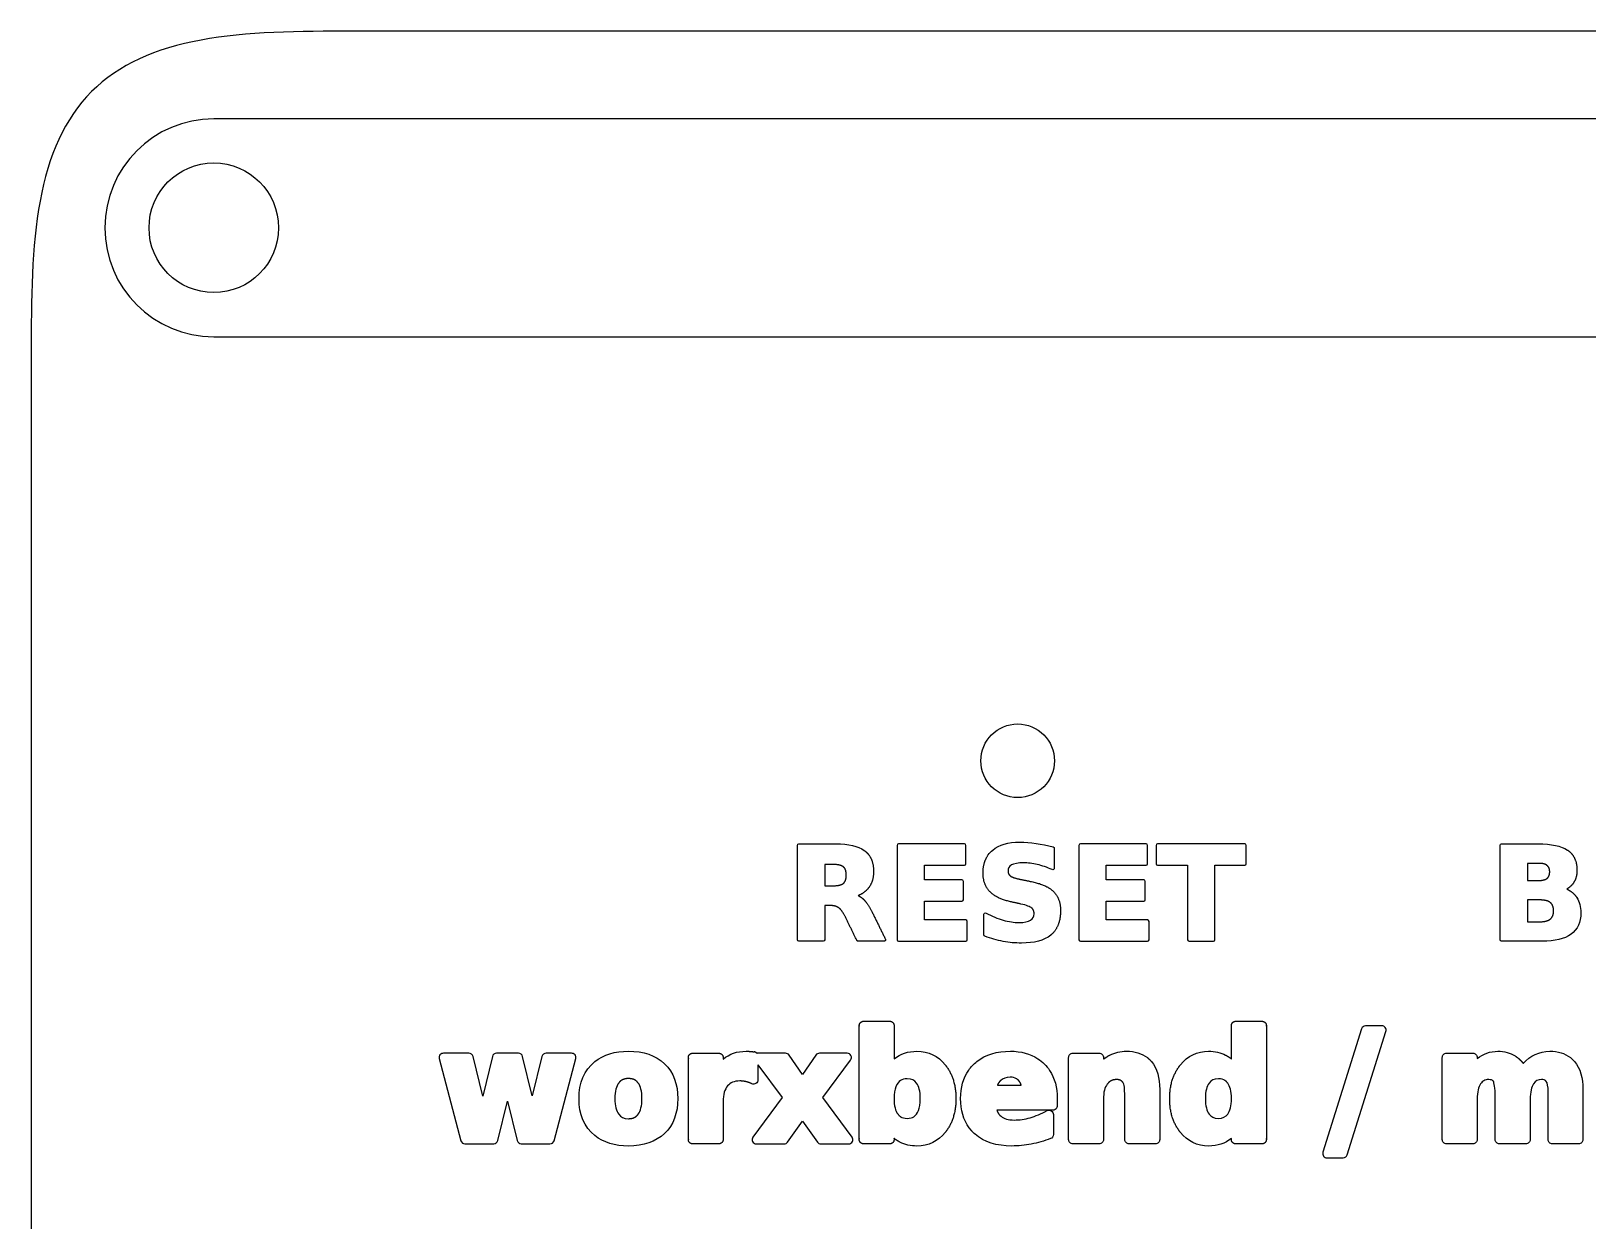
# Model space of a CAD drawing. Header units: millimetres. Extents: x -90 to 0, y -90 to 0.
# Drawn here: x -90 to -37.1, y -40.4 to 0 of the extents above; entities that cross this region are included whole.
import ezdxf

# ---------------------------------------------------------------- set-up
doc = ezdxf.new("R2010")
doc.units = ezdxf.units.MM
doc.layers.add('MARK', color=7, linetype='Continuous')
doc.layers.add('REF', color=7, linetype='Continuous')

msp = doc.modelspace()

# ---------------------------------------------------------------- linework, layer by layer
at = {"layer": 'MARK'}
for p, q in [((-60.593, -27.647), (-60.593, -30.855)), ((-58.311, -27.597), (-60.543, -27.597)), ((-58.261, -28.272), (-58.261, -27.647)), ((-54.419, -27.647), (-54.419, -30.855)), ((-52.137, -27.597), (-54.369, -27.597)), ((-52.087, -28.272), (-52.087, -27.647)), ((-51.796, -27.647), (-51.796, -28.272)), ((-48.789, -27.597), (-51.746, -27.597)), ((-48.739, -28.272), (-48.739, -27.647)), ((-59.666, -28.322), (-58.311, -28.322)), ((-59.666, -28.82), (-59.666, -28.322)), ((-53.492, -28.322), (-52.137, -28.322)), ((-53.492, -28.82), (-53.492, -28.322)), ((-51.746, -28.322), (-50.73, -28.322)), ((-50.73, -28.322), (-50.73, -30.855)), ((-49.803, -28.322), (-48.789, -28.322)), ((-49.803, -30.855), (-49.803, -28.322)), ((-58.395, -28.82), (-59.666, -28.82)), ((-58.345, -29.495), (-58.345, -28.87)), ((-52.22, -28.82), (-53.492, -28.82)), ((-52.17, -29.495), (-52.17, -28.87)), ((-59.666, -29.545), (-58.395, -29.545)), ((-59.666, -30.18), (-59.666, -29.545)), ((-53.492, -29.545), (-52.22, -29.545)), ((-53.492, -30.18), (-53.492, -29.545)), ((-58.264, -30.18), (-59.666, -30.18)), ((-58.214, -30.855), (-58.214, -30.23)), ((-52.089, -30.18), (-53.492, -30.18)), ((-52.039, -30.855), (-52.039, -30.23)), ((-60.543, -30.905), (-58.264, -30.905)), ((-54.369, -30.905), (-52.089, -30.905)), ((-50.68, -30.905), (-49.853, -30.905)), ((-44.133, -33.778), (-44.686, -33.778)), ((-44.825, -33.879), (-46.134, -38.07)), ((-45.307, -38.157), (-43.995, -33.966)), ((-76.144, -34.888), (-75.409, -37.678)), ((-75.137, -34.707), (-76.003, -34.707)), ((-74.668, -36.163), (-74.996, -34.817)), ((-74.339, -34.817), (-74.668, -36.163)), ((-73.453, -34.707), (-74.198, -34.707)), ((-72.985, -36.149), (-73.313, -34.817)), ((-72.655, -34.817), (-72.985, -36.149)), ((-71.648, -34.707), (-72.515, -34.707)), ((-72.242, -37.678), (-71.508, -34.888)), ((-64.381, -34.707), (-65.325, -34.707)), ((-63.81, -35.424), (-64.262, -34.769)), ((-63.352, -34.768), (-63.81, -35.424)), ((-62.29, -34.707), (-63.233, -34.707)), ((-65.324, -35.098), (-64.5, -36.214)), ((-63.115, -36.209), (-62.173, -34.938)), ((-74.154, -37.675), (-73.827, -36.333)), ((-73.827, -36.333), (-73.497, -37.675)), ((-64.5, -36.214), (-65.492, -37.554)), ((-62.123, -37.555), (-63.115, -36.209)), ((-64.313, -37.724), (-63.811, -37.01)), ((-63.811, -37.01), (-63.302, -37.725)), ((-75.269, -37.786), (-74.295, -37.786)), ((-73.356, -37.786), (-72.383, -37.786)), ((-65.375, -37.786), (-64.431, -37.786)), ((-63.184, -37.786), (-62.24, -37.786)), ((-45.996, -38.259), (-45.446, -38.259))]:
    msp.add_line(p, q, dxfattribs=at)
for centre, radius, start, end in [((-60.543, -27.647), 0.05, 90, 180), ((-58.311, -27.647), 0.05, 0, 90), ((-54.369, -27.647), 0.05, 90, 180), ((-52.137, -27.647), 0.05, 0, 90), ((-51.746, -27.647), 0.05, 90, 180), ((-48.789, -27.647), 0.05, 0, 90), ((-58.311, -28.272), 0.05, 270, 360), ((-52.137, -28.272), 0.05, 270, 360), ((-51.746, -28.272), 0.05, 180, 270), ((-48.789, -28.272), 0.05, 270, 360), ((-58.395, -28.87), 0.05, 0, 90), ((-52.22, -28.87), 0.05, 0, 90), ((-58.395, -29.495), 0.05, 270, 360), ((-52.22, -29.495), 0.05, 270, 360), ((-58.264, -30.23), 0.05, 0, 90), ((-52.089, -30.23), 0.05, 0, 90), ((-60.543, -30.855), 0.05, 180, 270), ((-58.264, -30.855), 0.05, 270, 360), ((-54.369, -30.855), 0.05, 180, 270), ((-52.089, -30.855), 0.05, 270, 360), ((-50.68, -30.855), 0.05, 180, 270), ((-49.853, -30.855), 0.05, 270, 360), ((-44.686, -33.923), 0.145, 90, 162.644), ((-44.133, -33.923), 0.145, -17.387, 90), ((-76.003, -34.852), 0.145, 90, 194.7562), ((-75.137, -34.852), 0.145, 13.6865, 90), ((-74.198, -34.852), 0.145, 90, 166.2435), ((-73.453, -34.852), 0.145, 13.8243, 90), ((-72.515, -34.852), 0.145, 90, 166.105), ((-71.648, -34.852), 0.145, -14.7562, 90), ((-65.325, -34.852), 0.145, 90, 103.4689), ((-64.381, -34.852), 0.145, 34.5963, 90), ((-63.233, -34.852), 0.145, 90, 145.0543), ((-62.29, -34.852), 0.145, -36.549, 90), ((-75.269, -37.641), 0.145, 194.7562, 270), ((-74.295, -37.641), 0.145, 270, 346.2793), ((-73.356, -37.641), 0.145, 193.7909, 270), ((-72.383, -37.641), 0.145, 270, 345.2438), ((-65.375, -37.641), 0.145, 143.4999, 270), ((-64.431, -37.641), 0.145, 270, 324.8778), ((-63.184, -37.641), 0.145, 215.4457, 270), ((-62.24, -37.641), 0.145, 270, 396.4047), ((-45.996, -38.114), 0.145, 162.644, 270), ((-45.446, -38.114), 0.145, 270, 342.613)]:
    msp.add_arc(centre, radius, start, end, dxfattribs=at)
for points, degree, knots in [([(-63.054, -29.691), (-63.054, -30.079), (-63.054, -30.467), (-63.054, -30.855), (-63.052, -30.88), (-63.08, -30.907), (-63.104, -30.905), (-63.38, -30.905), (-63.656, -30.905), (-63.931, -30.905), (-63.956, -30.907), (-63.984, -30.88), (-63.981, -30.855), (-63.981, -29.786), (-63.981, -28.716), (-63.981, -27.647), (-63.984, -27.623), (-63.956, -27.595), (-63.931, -27.597), (-63.51, -27.597), (-63.089, -27.597), (-62.668, -27.597), (-62.24, -27.596), (-61.921, -27.67), (-61.71, -27.819)], 3, [0, 0, 0, 0, 0.146244, 0.146244, 0.146244, 0.155129, 0.155129, 0.155129, 0.259063, 0.259063, 0.259063, 0.267948, 0.267948, 0.267948, 0.670996, 0.670996, 0.670996, 0.679881, 0.679881, 0.679881, 0.838616, 0.838616, 0.838616, 1, 1, 1, 1]), ([(-61.578, -27.941), (-61.392, -28.167), (-61.394, -28.532), (-61.393, -28.86), (-61.554, -29.08)], 2, [0, 0, 0, 0.52721, 0.52721, 1, 1, 1]), ([(-57.5, -27.972), (-57.457, -27.912), (-57.407, -27.857), (-57.348, -27.809), (-57.129, -27.628), (-56.822, -27.538), (-56.427, -27.539), (-56.071, -27.539), (-55.693, -27.593), (-55.293, -27.7), (-55.272, -27.704), (-55.254, -27.727), (-55.255, -27.748), (-55.255, -27.975), (-55.255, -28.201), (-55.255, -28.427), (-55.255, -28.443), (-55.263, -28.457), (-55.278, -28.469), (-55.296, -28.478), (-55.312, -28.48), (-55.326, -28.473), (-55.5, -28.395), (-55.669, -28.337), (-55.833, -28.297), (-55.997, -28.258), (-56.151, -28.239), (-56.296, -28.239), (-56.49, -28.24), (-56.627, -28.265), (-56.709, -28.314)], 3, [0, 0, 0, 0, 0.064245, 0.064245, 0.064245, 0.304779, 0.304779, 0.304779, 0.522854, 0.522854, 0.522854, 0.53351, 0.53351, 0.53351, 0.652231, 0.652231, 0.652231, 0.659568, 0.659568, 0.659568, 0.666904, 0.666904, 0.666904, 0.766705, 0.766705, 0.766705, 0.866558, 0.866558, 0.866558, 1, 1, 1, 1]), ([(-37.513, -29.42), (-37.42, -29.564), (-37.374, -29.736), (-37.374, -29.935), (-37.373, -30.255), (-37.485, -30.506), (-37.708, -30.668), (-37.931, -30.827), (-38.259, -30.906), (-38.692, -30.905), (-39.149, -30.905), (-39.607, -30.905), (-40.065, -30.905), (-40.089, -30.907), (-40.117, -30.88), (-40.115, -30.855), (-40.115, -29.786), (-40.115, -28.716), (-40.115, -27.647), (-40.117, -27.623), (-40.089, -27.595), (-40.065, -27.597), (-39.651, -27.597), (-39.237, -27.597), (-38.823, -27.597), (-38.373, -27.596), (-38.041, -27.666), (-37.827, -27.808)], 3, [0, 0, 0, 0, 0.075033, 0.075033, 0.075033, 0.196178, 0.196178, 0.196178, 0.317334, 0.317334, 0.317334, 0.445452, 0.445452, 0.445452, 0.452051, 0.452051, 0.452051, 0.751394, 0.751394, 0.751394, 0.757993, 0.757993, 0.757993, 0.87388, 0.87388, 0.87388, 1, 1, 1, 1]), ([(-62.416, -28.38), (-62.505, -28.3), (-62.756, -28.297), (-62.905, -28.297), (-63.054, -28.297)], 2, [0, 0, 0, 1, 1, 1.594026, 1.594026, 1.594026]), ([(-38.516, -28.335), (-38.596, -28.262), (-38.78, -28.26), (-38.984, -28.26), (-39.187, -28.26)], 2, [0, 0, 0, 1, 1, 2.105364, 2.105364, 2.105364]), ([(-63.054, -29.02), (-62.905, -29.02), (-62.756, -29.02), (-62.505, -29.017), (-62.416, -28.935)], 2, [0, 0, 0, 0.37285, 0.37285, 1, 1, 1]), ([(-39.187, -28.839), (-38.984, -28.839), (-38.78, -28.839), (-38.596, -28.837), (-38.516, -28.765)], 2, [0, 0, 0, 0.524837, 0.524837, 1, 1, 1]), ([(-61.914, -29.354), (-61.809, -29.405), (-61.721, -29.495), (-61.578, -29.641), (-61.44, -29.922)], 2, [0, 0, 0, 0.381321, 0.381321, 1, 1, 1]), ([(-55.286, -29.21), (-55.043, -29.449), (-55.045, -29.869), (-55.044, -30.325), (-55.276, -30.598)], 2, [0, 0, 0, 1, 1, 2.088719, 2.088719, 2.088719]), ([(-38.408, -29.595), (-38.511, -29.504), (-38.752, -29.502), (-38.97, -29.502), (-39.187, -29.502)], 2, [0, 0, 0, 1, 1, 1.903609, 1.903609, 1.903609]), ([(-62.576, -29.77), (-62.68, -29.692), (-62.87, -29.691), (-62.962, -29.691), (-63.054, -29.691)], 2, [0, 0, 0, 1, 1, 1.482022, 1.482022, 1.482022]), ([(-61.44, -29.922), (-61.215, -30.377), (-60.991, -30.833), (-60.979, -30.854), (-60.993, -30.881), (-61.011, -30.906), (-61.035, -30.905), (-61.476, -30.905), (-61.916, -30.905), (-61.947, -30.904), (-61.961, -30.877), (-62.157, -30.478), (-62.352, -30.08)], 2, [0, 0, 0, 0.347561, 0.347561, 0.362091, 0.362091, 0.376621, 0.376621, 0.678073, 0.678073, 0.696175, 0.696175, 1, 1, 1]), ([(-55.378, -30.697), (-55.602, -30.879), (-55.933, -30.969), (-56.371, -30.967), (-56.578, -30.967), (-56.785, -30.948), (-56.993, -30.908), (-57.2, -30.869), (-57.408, -30.811), (-57.615, -30.734), (-57.634, -30.728), (-57.649, -30.707), (-57.648, -30.687), (-57.648, -30.455), (-57.648, -30.222), (-57.648, -29.989), (-57.648, -29.973), (-57.64, -29.958), (-57.624, -29.946), (-57.605, -29.937), (-57.589, -29.937), (-57.574, -29.945), (-57.372, -30.052), (-57.177, -30.133), (-56.99, -30.187), (-56.803, -30.241), (-56.623, -30.268), (-56.451, -30.268), (-56.275, -30.267), (-56.146, -30.239), (-56.062, -30.185)], 3, [0, 0, 0, 0, 1, 1, 1, 1.47181, 1.47181, 1.47181, 1.943415, 1.943415, 1.943415, 1.984026, 1.984026, 1.984026, 2.480482, 2.480482, 2.480482, 2.510953, 2.510953, 2.510953, 2.541424, 2.541424, 2.541424, 3.029883, 3.029883, 3.029883, 3.518054, 3.518054, 3.518054, 4.013256, 4.013256, 4.013256, 4.013256]), ([(-39.187, -30.242), (-38.97, -30.242), (-38.752, -30.242), (-38.514, -30.24), (-38.409, -30.148)], 2, [0, 0, 0, 0.477121, 0.477121, 1, 1, 1]), ([(-60.698, -37.597), (-60.698, -37.619), (-60.698, -37.641), (-60.697, -37.696), (-60.74, -37.743), (-60.787, -37.786), (-60.843, -37.786), (-61.289, -37.786), (-61.734, -37.786), (-61.79, -37.786), (-61.837, -37.743), (-61.88, -37.696), (-61.879, -37.641), (-61.879, -35.703), (-61.879, -33.766), (-61.88, -33.71), (-61.837, -33.663), (-61.79, -33.62), (-61.734, -33.621), (-61.289, -33.621), (-60.843, -33.621), (-60.787, -33.62), (-60.74, -33.663), (-60.697, -33.71), (-60.698, -33.766), (-60.698, -34.333), (-60.698, -34.9)], 2, [0, 0, 0, 0.005672, 0.005672, 0.019065, 0.019065, 0.032458, 0.032458, 0.148909, 0.148909, 0.162302, 0.162302, 0.175694, 0.175694, 0.681832, 0.681832, 0.695225, 0.695225, 0.708618, 0.708618, 0.825069, 0.825069, 0.838462, 0.838462, 0.851854, 0.851854, 1, 1, 1]), ([(-49.241, -34.9), (-49.241, -34.333), (-49.241, -33.766), (-49.242, -33.71), (-49.199, -33.663), (-49.152, -33.62), (-49.096, -33.621), (-48.648, -33.621), (-48.2, -33.621), (-48.144, -33.62), (-48.097, -33.663), (-48.054, -33.71), (-48.055, -33.766), (-48.055, -35.703), (-48.055, -37.641), (-48.054, -37.696), (-48.097, -37.743), (-48.144, -37.786), (-48.2, -37.786), (-48.648, -37.786), (-49.096, -37.786), (-49.152, -37.786), (-49.199, -37.743), (-49.242, -37.696), (-49.241, -37.641), (-49.241, -37.62), (-49.241, -37.6)], 2, [0, 0, 0, 0.147959, 0.147959, 0.161339, 0.161339, 0.174719, 0.174719, 0.29171, 0.29171, 0.30509, 0.30509, 0.31847, 0.31847, 0.824131, 0.824131, 0.837511, 0.837511, 0.850891, 0.850891, 0.967882, 0.967882, 0.981262, 0.981262, 0.994642, 0.994642, 1, 1, 1]), ([(-66.503, -36.356), (-66.503, -36.998), (-66.503, -37.641), (-66.502, -37.696), (-66.545, -37.743), (-66.592, -37.786), (-66.648, -37.786), (-67.093, -37.786), (-67.539, -37.786), (-67.595, -37.786), (-67.642, -37.743), (-67.685, -37.696), (-67.684, -37.641), (-67.684, -36.246), (-67.684, -34.852), (-67.685, -34.796), (-67.642, -34.749), (-67.595, -34.706), (-67.539, -34.707), (-67.093, -34.707), (-66.648, -34.707), (-66.592, -34.706), (-66.545, -34.749), (-66.502, -34.796), (-66.503, -34.852), (-66.503, -34.881), (-66.503, -34.911)], 2, [0, 0, 0, 1.284961, 1.284961, 1.387491, 1.387491, 1.490022, 1.490022, 2.381526, 2.381526, 2.484056, 2.484056, 2.586587, 2.586587, 5.375649, 5.375649, 5.47818, 5.47818, 5.58071, 5.58071, 6.472214, 6.472214, 6.574745, 6.574745, 6.677275, 6.677275, 6.736739, 6.736739, 6.736739]), ([(-60.698, -34.9), (-60.479, -34.725), (-60.219, -34.638), (-59.919, -34.639), (-59.536, -34.637), (-59.202, -34.8), (-58.96, -35.103)], 3, [0, 0, 0, 0, 0.438665, 0.438665, 0.438665, 1, 1, 1, 1]), ([(-57.885, -34.987), (-57.588, -34.751), (-57.202, -34.639), (-56.746, -34.639), (-56.387, -34.638), (-56.076, -34.723), (-55.814, -34.895)], 3, [0, 0, 0, 0, 0.560786, 0.560786, 0.560786, 1, 1, 1, 1]), ([(-53.457, -35.758), (-53.539, -35.868), (-53.588, -36.034), (-53.588, -36.268), (-53.588, -36.726), (-53.588, -37.183), (-53.588, -37.641), (-53.588, -37.678), (-53.602, -37.712), (-53.631, -37.743), (-53.662, -37.772), (-53.696, -37.786), (-53.733, -37.786), (-54.03, -37.786), (-54.328, -37.786), (-54.625, -37.786), (-54.662, -37.786), (-54.696, -37.772), (-54.727, -37.743), (-54.756, -37.712), (-54.77, -37.678), (-54.77, -37.641), (-54.77, -36.711), (-54.77, -35.781), (-54.77, -34.852), (-54.77, -34.815), (-54.756, -34.78), (-54.727, -34.749), (-54.696, -34.72), (-54.662, -34.706), (-54.625, -34.707), (-54.328, -34.707), (-54.03, -34.707), (-53.733, -34.707), (-53.696, -34.706), (-53.662, -34.72), (-53.631, -34.749), (-53.602, -34.78), (-53.588, -34.815), (-53.588, -34.852), (-53.588, -34.872), (-53.588, -34.892), (-53.588, -34.912)], 3, [0, 0, 0, 0, 1, 1, 1, 2.956374, 2.956374, 2.956374, 3.102563, 3.102563, 3.102563, 3.248751, 3.248751, 3.248751, 4.519862, 4.519862, 4.519862, 4.666051, 4.666051, 4.666051, 4.812239, 4.812239, 4.812239, 8.788899, 8.788899, 8.788899, 8.935087, 8.935087, 8.935087, 9.081276, 9.081276, 9.081276, 10.352387, 10.352387, 10.352387, 10.498575, 10.498575, 10.498575, 10.644764, 10.644764, 10.644764, 10.731141, 10.731141, 10.731141, 10.731141]), ([(-53.371, -34.771), (-53.197, -34.683), (-53.009, -34.639), (-52.804, -34.639), (-52.527, -34.639), (-52.284, -34.708), (-52.096, -34.856)], 3, [0, 0, 0, 0, 1, 1, 1, 2.371861, 2.371861, 2.371861, 2.371861]), ([(-50.975, -35.103), (-50.733, -34.8), (-50.398, -34.637), (-50.015, -34.639), (-49.802, -34.639), (-49.609, -34.683), (-49.437, -34.771)], 3, [0, 0, 0, 0, 0.643186, 0.643186, 0.643186, 1, 1, 1, 1]), ([(-40.362, -35.64), (-40.383, -35.621), (-40.421, -35.602), (-40.503, -35.602), (-40.569, -35.602), (-40.624, -35.615), (-40.666, -35.64), (-40.707, -35.661), (-40.744, -35.697), (-40.778, -35.747), (-40.848, -35.852), (-40.893, -36.024), (-40.893, -36.268), (-40.893, -36.726), (-40.893, -37.183), (-40.893, -37.641), (-40.893, -37.678), (-40.907, -37.712), (-40.936, -37.743), (-40.967, -37.772), (-41.001, -37.786), (-41.038, -37.786), (-41.337, -37.786), (-41.636, -37.786), (-41.935, -37.786), (-41.972, -37.786), (-42.006, -37.772), (-42.037, -37.743), (-42.066, -37.712), (-42.08, -37.678), (-42.08, -37.641), (-42.08, -36.711), (-42.08, -35.781), (-42.08, -34.852), (-42.08, -34.815), (-42.066, -34.78), (-42.037, -34.749), (-42.006, -34.72), (-41.972, -34.706), (-41.935, -34.707), (-41.636, -34.707), (-41.337, -34.707), (-41.038, -34.707), (-41.001, -34.706), (-40.967, -34.72), (-40.936, -34.749), (-40.907, -34.78), (-40.893, -34.815), (-40.893, -34.852), (-40.893, -34.863), (-40.893, -34.875), (-40.893, -34.887)], 3, [0, 0, 0, 0, 0.051162, 0.051162, 0.051162, 0.094668, 0.094668, 0.094668, 0.135184, 0.135184, 0.135184, 0.218931, 0.218931, 0.218931, 0.376298, 0.376298, 0.376298, 0.388057, 0.388057, 0.388057, 0.399817, 0.399817, 0.399817, 0.502633, 0.502633, 0.502633, 0.514393, 0.514393, 0.514393, 0.526152, 0.526152, 0.526152, 0.846027, 0.846027, 0.846027, 0.857786, 0.857786, 0.857786, 0.869545, 0.869545, 0.869545, 0.972362, 0.972362, 0.972362, 0.984121, 0.984121, 0.984121, 0.99588, 0.99588, 0.99588, 1, 1, 1, 1]), ([(-40.893, -34.887), (-40.693, -34.724), (-40.451, -34.638), (-40.191, -34.639), (-39.974, -34.639), (-39.778, -34.693), (-39.604, -34.801)], 3, [0, 0, 0, 0, 0.546411, 0.546411, 0.546411, 1, 1, 1, 1]), ([(-39.329, -35.055), (-39.096, -34.788), (-38.777, -34.637), (-38.431, -34.639), (-38.157, -34.639), (-37.916, -34.707), (-37.729, -34.852), (-37.677, -34.892), (-37.631, -34.937), (-37.588, -34.987), (-37.39, -35.221), (-37.302, -35.545), (-37.302, -35.942), (-37.302, -36.508), (-37.302, -37.074), (-37.302, -37.641), (-37.302, -37.678), (-37.316, -37.712), (-37.345, -37.743), (-37.376, -37.772), (-37.41, -37.786), (-37.447, -37.786), (-37.746, -37.786), (-38.045, -37.786), (-38.344, -37.786), (-38.381, -37.786), (-38.415, -37.772), (-38.446, -37.743), (-38.475, -37.712), (-38.489, -37.678), (-38.489, -37.641), (-38.488, -37.152), (-38.488, -36.664), (-38.488, -36.175)], 3, [0, 0, 0, 0, 0.147088, 0.147088, 0.147088, 0.263713, 0.263713, 0.263713, 0.295694, 0.295694, 0.295694, 0.444262, 0.444262, 0.444262, 0.655392, 0.655392, 0.655392, 0.668139, 0.668139, 0.668139, 0.680885, 0.680885, 0.680885, 0.792332, 0.792332, 0.792332, 0.805078, 0.805078, 0.805078, 0.817824, 0.817824, 0.817824, 1, 1, 1, 1]), ([(-70.86, -37.504), (-71.219, -37.214), (-71.4, -36.778), (-71.397, -36.249), (-71.4, -35.719), (-71.219, -35.283), (-70.86, -34.993)], 3, [0, 0, 0, 0, 0.5, 0.5, 0.5, 1, 1, 1, 1]), ([(-68.491, -35.068), (-68.188, -35.357), (-68.04, -35.763), (-68.042, -36.249), (-68.04, -36.734), (-68.188, -37.14), (-68.491, -37.429)], 3, [0, 0, 0, 0, 1, 1, 1, 2, 2, 2, 2]), ([(-65.324, -35.098), (-65.323, -35.269), (-65.323, -35.44), (-65.322, -35.611), (-65.321, -35.651), (-65.343, -35.705), (-65.389, -35.733), (-65.435, -35.763), (-65.493, -35.76), (-65.529, -35.742)], 3, [0, 0, 0, 0, 0.676844, 0.676844, 0.676844, 0.838422, 0.838422, 0.838422, 1, 1, 1, 1]), ([(-58.903, -35.177), (-58.594, -35.618), (-58.596, -36.249), (-58.594, -36.879), (-58.903, -37.32)], 2, [0, 0, 0, 0.5, 0.5, 1, 1, 1]), ([(-58.147, -37.24), (-58.344, -36.974), (-58.438, -36.638), (-58.438, -36.249), (-58.439, -35.869), (-58.347, -35.545), (-58.16, -35.277), (-58.083, -35.168), (-57.991, -35.071), (-57.885, -34.987)], 3, [0, 0, 0, 0, 0.422383, 0.422383, 0.422383, 0.831886, 0.831886, 0.831886, 1, 1, 1, 1]), ([(-55.814, -34.895), (-55.66, -34.997), (-55.522, -35.134), (-55.418, -35.288), (-55.241, -35.554), (-55.153, -35.871), (-55.155, -36.239), (-55.155, -36.323), (-55.155, -36.408), (-55.155, -36.493), (-55.154, -36.53), (-55.168, -36.564), (-55.197, -36.595), (-55.228, -36.624), (-55.263, -36.638), (-55.3, -36.638), (-55.935, -36.638), (-56.571, -36.638), (-57.207, -36.638)], 3, [0, 0, 0, 0, 0.15684, 0.15684, 0.15684, 0.424105, 0.424105, 0.424105, 0.485916, 0.485916, 0.485916, 0.510866, 0.510866, 0.510866, 0.535817, 0.535817, 0.535817, 1, 1, 1, 1]), ([(-51.96, -34.987), (-51.763, -35.221), (-51.676, -35.545), (-51.676, -35.942), (-51.676, -36.508), (-51.676, -37.074), (-51.676, -37.641), (-51.675, -37.678), (-51.689, -37.712), (-51.718, -37.743), (-51.75, -37.772), (-51.784, -37.786), (-51.821, -37.786), (-52.12, -37.786), (-52.418, -37.786), (-52.717, -37.786), (-52.754, -37.786), (-52.788, -37.772), (-52.82, -37.743), (-52.849, -37.712), (-52.863, -37.678), (-52.862, -37.641), (-52.862, -37.207), (-52.862, -36.774), (-52.862, -36.341)], 3, [0, 0, 0, 0, 1, 1, 1, 2.421487, 2.421487, 2.421487, 2.507304, 2.507304, 2.507304, 2.593121, 2.593121, 2.593121, 3.343466, 3.343466, 3.343466, 3.429283, 3.429283, 3.429283, 3.515099, 3.515099, 3.515099, 4.6031, 4.6031, 4.6031, 4.6031]), ([(-51.031, -37.32), (-51.34, -36.879), (-51.338, -36.249), (-51.34, -35.618), (-51.031, -35.177)], 2, [0, 0, 0, 0.5, 0.5, 1, 1, 1]), ([(-69.484, -35.626), (-69.57, -35.568), (-69.716, -35.567), (-69.869, -35.569), (-69.957, -35.63)], 2, [0, 0, 0, 0.486969, 0.486969, 1, 1, 1]), ([(-59.931, -35.726), (-60.007, -35.625), (-60.094, -35.58), (-60.25, -35.577), (-60.344, -35.578), (-60.419, -35.597), (-60.475, -35.634)], 3, [0, 0, 0, 0, 1, 1, 1, 1.614266, 1.614266, 1.614266, 1.614266]), ([(-56.545, -35.572), (-56.599, -35.539), (-56.667, -35.523), (-56.751, -35.522), (-56.898, -35.523), (-56.996, -35.56), (-57.075, -35.63)], 3, [0, 0, 0, 0, 0.370335, 0.370335, 0.370335, 1, 1, 1, 1]), ([(-53.005, -35.63), (-53.057, -35.602), (-53.136, -35.602), (-53.256, -35.603), (-53.336, -35.648), (-53.402, -35.684), (-53.457, -35.758)], 2, [0, 0, 0, 0.264789, 0.264789, 0.668671, 0.668671, 1, 1, 1]), ([(-49.458, -35.635), (-49.513, -35.597), (-49.589, -35.578), (-49.684, -35.577), (-49.839, -35.58), (-49.925, -35.624), (-50.001, -35.726)], 3, [0, 0, 0, 0, 0.387676, 0.387676, 0.387676, 1, 1, 1, 1]), ([(-39.098, -36.272), (-39.098, -36.728), (-39.098, -37.184), (-39.098, -37.641), (-39.097, -37.678), (-39.111, -37.712), (-39.14, -37.743), (-39.171, -37.772), (-39.206, -37.786), (-39.243, -37.786), (-39.541, -37.786), (-39.84, -37.786), (-40.139, -37.786), (-40.176, -37.786), (-40.21, -37.772), (-40.242, -37.743), (-40.27, -37.712), (-40.285, -37.678), (-40.284, -37.641), (-40.284, -37.156), (-40.284, -36.671), (-40.284, -36.186), (-40.284, -36.036), (-40.29, -35.915), (-40.303, -35.825), (-40.314, -35.735), (-40.334, -35.677), (-40.343, -35.664)], 3, [0, 0, 0, 0, 0.272052, 0.272052, 0.272052, 0.292432, 0.292432, 0.292432, 0.312812, 0.312812, 0.312812, 0.491003, 0.491003, 0.491003, 0.511382, 0.511382, 0.511382, 0.531762, 0.531762, 0.531762, 0.820828, 0.820828, 0.820828, 0.910414, 0.910414, 0.910414, 1, 1, 1, 1]), ([(-38.707, -35.602), (-38.836, -35.605), (-38.906, -35.643), (-38.978, -35.746), (-39.048, -35.85), (-39.095, -36.024), (-39.098, -36.272)], 3, [0, 0, 0, 0, 1, 1, 1, 1.995453, 1.995453, 1.995453, 1.995453]), ([(-60.475, -36.863), (-60.419, -36.9), (-60.344, -36.919), (-60.25, -36.92), (-60.155, -36.919), (-60.079, -36.9), (-60.024, -36.862), (-59.9, -36.783), (-59.807, -36.592), (-59.807, -36.249)], 3, [0, 0, 0, 0, 0.23503, 0.23503, 0.23503, 0.474209, 0.474209, 0.474209, 1, 1, 1, 1]), ([(-49.684, -36.92), (-49.528, -36.917), (-49.441, -36.873), (-49.365, -36.771), (-49.29, -36.669), (-49.241, -36.497), (-49.241, -36.249)], 3, [0, 0, 0, 0, 1, 1, 1, 1.999297, 1.999297, 1.999297, 1.999297]), ([(-57.066, -36.85), (-56.971, -36.928), (-56.826, -36.975), (-56.614, -36.975), (-56.441, -36.975), (-56.262, -36.949), (-56.077, -36.897), (-55.893, -36.845), (-55.7, -36.765), (-55.501, -36.657), (-55.466, -36.636), (-55.406, -36.63), (-55.358, -36.659), (-55.309, -36.688), (-55.285, -36.743), (-55.287, -36.784), (-55.287, -37.013), (-55.287, -37.242), (-55.287, -37.471), (-55.284, -37.527), (-55.327, -37.589), (-55.38, -37.607), (-55.599, -37.689), (-55.817, -37.752), (-56.037, -37.794), (-56.256, -37.837), (-56.476, -37.858), (-56.697, -37.858), (-57.212, -37.858), (-57.637, -37.729), (-57.948, -37.456)], 3, [0, 0, 0, 0, 1, 1, 1, 1.822458, 1.822458, 1.822458, 2.643758, 2.643758, 2.643758, 2.794081, 2.794081, 2.794081, 2.944404, 2.944404, 2.944404, 3.773307, 3.773307, 3.773307, 3.972149, 3.972149, 3.972149, 4.815961, 4.815961, 4.815961, 5.661159, 5.661159, 5.661159, 7.642965, 7.642965, 7.642965, 7.642965]), ([(-68.491, -37.429), (-68.792, -37.719), (-69.211, -37.859), (-69.716, -37.858), (-70.176, -37.858), (-70.564, -37.744), (-70.86, -37.504)], 3, [0, 0, 0, 0, 1, 1, 1, 1.912257, 1.912257, 1.912257, 1.912257]), ([(-58.96, -37.394), (-59.202, -37.698), (-59.536, -37.86), (-59.919, -37.858), (-60.133, -37.858), (-60.327, -37.814), (-60.501, -37.726)], 3, [0, 0, 0, 0, 1, 1, 1, 1.558673, 1.558673, 1.558673, 1.558673]), ([(-49.241, -37.6), (-49.458, -37.774), (-49.716, -37.86), (-50.015, -37.858), (-50.398, -37.86), (-50.733, -37.698), (-50.975, -37.394)], 3, [0, 0, 0, 0, 0.438056, 0.438056, 0.438056, 1, 1, 1, 1])]:
    msp.add_open_spline(points, degree=degree, knots=knots, dxfattribs=at)
for points, degree in [([(-61.71, -27.819), (-61.636, -27.873), (-61.578, -27.941)], 2), ([(-57.676, -28.584), (-57.677, -28.22), (-57.5, -27.972)], 2), ([(-37.827, -27.808), (-37.739, -27.867), (-37.674, -27.947)], 2), ([(-37.674, -27.947), (-37.504, -28.16), (-37.505, -28.496)], 2), ([(-63.054, -28.297), (-63.054, -29.02)], 1), ([(-62.41, -28.385), (-62.416, -28.38)], 1), ([(-62.321, -28.655), (-62.323, -28.457), (-62.41, -28.385)], 2), ([(-56.709, -28.314), (-56.789, -28.362), (-56.824, -28.423), (-56.826, -28.524)], 3), ([(-56.826, -28.524), (-56.826, -28.588), (-56.799, -28.631)], 2), ([(-39.187, -28.26), (-39.187, -28.839)], 1), ([(-38.485, -28.367), (-38.499, -28.35), (-38.516, -28.335)], 2), ([(-38.432, -28.55), (-38.433, -28.432), (-38.485, -28.367)], 2), ([(-37.505, -28.496), (-37.505, -28.735), (-37.616, -28.911)], 2), ([(-62.416, -28.935), (-62.415, -28.934), (-62.413, -28.932), (-62.412, -28.931)], 3), ([(-62.412, -28.931), (-62.323, -28.857), (-62.321, -28.655)], 2), ([(-57.439, -29.227), (-57.677, -28.983), (-57.676, -28.584)], 2), ([(-56.799, -28.631), (-56.782, -28.661), (-56.75, -28.685)], 2), ([(-56.75, -28.685), (-56.671, -28.747), (-56.423, -28.799)], 2), ([(-56.423, -28.799), (-56.071, -28.87)], 1), ([(-56.071, -28.87), (-55.529, -28.977), (-55.286, -29.21)], 2), ([(-38.516, -28.765), (-38.488, -28.736)], 1), ([(-38.488, -28.736), (-38.433, -28.672), (-38.432, -28.55)], 2), ([(-37.623, -28.922), (-37.71, -29.052), (-37.852, -29.132)], 2), ([(-37.616, -28.911), (-37.618, -28.915), (-37.621, -28.918), (-37.623, -28.922)], 3), ([(-61.557, -29.085), (-61.687, -29.256), (-61.914, -29.354)], 2), ([(-61.554, -29.08), (-61.555, -29.082), (-61.556, -29.083), (-61.557, -29.085)], 3), ([(-56.71, -29.57), (-57.2, -29.466), (-57.439, -29.227)], 2), ([(-56.39, -29.64), (-56.71, -29.57)], 1), ([(-39.187, -29.502), (-39.187, -30.242)], 1), ([(-38.374, -29.628), (-38.389, -29.61), (-38.408, -29.595)], 2), ([(-37.852, -29.132), (-37.652, -29.221), (-37.529, -29.395)], 2), ([(-37.529, -29.395), (-37.513, -29.42)], 1), ([(-62.352, -30.08), (-62.469, -29.845), (-62.576, -29.77)], 2), ([(-61.44, -29.922), (-61.44, -29.922)], 1), ([(-56.022, -29.776), (-56.073, -29.732), (-56.199, -29.682), (-56.39, -29.64)], 3), ([(-56.062, -30.185), (-55.979, -30.131), (-55.943, -30.067), (-55.942, -29.97)], 3), ([(-55.984, -29.817), (-56, -29.795), (-56.022, -29.776)], 2), ([(-55.942, -29.97), (-55.943, -29.874), (-55.984, -29.817)], 2), ([(-38.409, -30.148), (-38.377, -30.117)], 1), ([(-38.377, -30.117), (-38.303, -30.033), (-38.301, -29.869)], 2), ([(-38.301, -29.869), (-38.303, -29.711), (-38.374, -29.628)], 2), ([(-55.276, -30.598), (-55.322, -30.651), (-55.378, -30.697)], 2), ([(-70.86, -34.993), (-70.564, -34.753), (-70.176, -34.639), (-69.716, -34.639)], 3), ([(-69.716, -34.639), (-69.211, -34.638), (-68.792, -34.778), (-68.491, -35.068)], 3), ([(-66.503, -34.911), (-66.293, -34.725), (-66.028, -34.639), (-65.719, -34.639)], 3), ([(-65.719, -34.639), (-65.668, -34.639), (-65.611, -34.643)], 2), ([(-65.611, -34.643), (-65.553, -34.648), (-65.452, -34.66)], 2), ([(-65.359, -34.711), (-65.399, -34.666), (-65.452, -34.66)], 2), ([(-53.588, -34.912), (-53.484, -34.829), (-53.371, -34.771)], 2), ([(-52.096, -34.856), (-52.022, -34.914), (-51.96, -34.987)], 2), ([(-49.437, -34.771), (-49.335, -34.825), (-49.241, -34.9)], 2), ([(-39.604, -34.801), (-39.517, -34.856), (-39.443, -34.926)], 2), ([(-58.96, -35.103), (-58.903, -35.177)], 1), ([(-51.031, -35.177), (-50.975, -35.103)], 1), ([(-39.443, -34.926), (-39.381, -34.985), (-39.329, -35.055)], 2), ([(-70.05, -35.72), (-70.128, -35.826), (-70.179, -35.999), (-70.178, -36.249)], 3), ([(-69.957, -35.63), (-70.009, -35.663), (-70.05, -35.72)], 2), ([(-69.387, -35.72), (-69.431, -35.66), (-69.484, -35.626)], 2), ([(-69.26, -36.249), (-69.26, -35.999), (-69.31, -35.825), (-69.387, -35.72)], 3), ([(-66.351, -35.818), (-66.445, -35.929), (-66.502, -36.102), (-66.503, -36.356)], 3), ([(-65.933, -35.649), (-66.132, -35.651), (-66.256, -35.707), (-66.351, -35.818)], 3), ([(-65.89, -35.65), (-65.933, -35.649)], 1), ([(-65.529, -35.742), (-65.714, -35.657), (-65.89, -35.65)], 2), ([(-60.475, -35.634), (-60.603, -35.714), (-60.699, -35.906), (-60.698, -36.249)], 3), ([(-59.807, -36.249), (-59.807, -36), (-59.856, -35.828), (-59.931, -35.726)], 3), ([(-57.083, -35.638), (-57.148, -35.698), (-57.188, -35.797)], 2), ([(-57.188, -35.797), (-56.378, -35.797)], 1), ([(-57.075, -35.63), (-57.083, -35.638)], 1), ([(-56.469, -35.633), (-56.505, -35.595), (-56.545, -35.572)], 2), ([(-56.429, -35.683), (-56.447, -35.656), (-56.469, -35.633)], 2), ([(-56.378, -35.797), (-56.396, -35.732), (-56.429, -35.683)], 2), ([(-53, -35.633), (-53.005, -35.63)], 1), ([(-52.95, -35.669), (-52.972, -35.648), (-53, -35.633)], 2), ([(-52.914, -35.716), (-52.93, -35.689), (-52.95, -35.669)], 2), ([(-52.914, -35.716), (-52.913, -35.717)], 1), ([(-52.877, -35.86), (-52.886, -35.779), (-52.905, -35.728), (-52.913, -35.717)], 3), ([(-52.862, -36.341), (-52.863, -35.98), (-52.877, -35.86)], 2), ([(-50.001, -35.726), (-50.076, -35.828), (-50.125, -36), (-50.124, -36.249)], 3), ([(-49.365, -35.726), (-49.407, -35.668), (-49.458, -35.635)], 2), ([(-49.241, -36.249), (-49.241, -36), (-49.29, -35.828), (-49.365, -35.726)], 3), ([(-40.343, -35.664), (-40.352, -35.65), (-40.362, -35.64)], 2), ([(-38.576, -35.637), (-38.601, -35.617), (-38.638, -35.602), (-38.707, -35.602)], 3), ([(-38.547, -35.669), (-38.56, -35.649), (-38.576, -35.637)], 2), ([(-38.484, -36.019), (-38.482, -35.836), (-38.515, -35.715), (-38.547, -35.669)], 3), ([(-70.178, -36.249), (-70.179, -36.498), (-70.128, -36.671), (-70.05, -36.777)], 3), ([(-69.387, -36.777), (-69.31, -36.672), (-69.26, -36.498), (-69.26, -36.249)], 3), ([(-60.698, -36.249), (-60.698, -36.495), (-60.649, -36.666), (-60.572, -36.77)], 3), ([(-50.124, -36.249), (-50.125, -36.497), (-50.076, -36.669), (-50.001, -36.771)], 3), ([(-38.488, -36.175), (-38.485, -36.114)], 1), ([(-38.485, -36.114), (-38.484, -36.083), (-38.484, -36.019)], 2), ([(-70.05, -36.777), (-69.972, -36.88), (-69.879, -36.927), (-69.716, -36.93)], 3), ([(-69.716, -36.93), (-69.57, -36.929), (-69.484, -36.871)], 2), ([(-69.484, -36.871), (-69.431, -36.837), (-69.387, -36.777)], 2), ([(-60.572, -36.77), (-60.528, -36.83), (-60.475, -36.863)], 2), ([(-57.207, -36.638), (-57.17, -36.749), (-57.102, -36.817)], 2), ([(-57.102, -36.817), (-57.066, -36.85)], 1), ([(-50.001, -36.771), (-49.925, -36.873), (-49.839, -36.917), (-49.684, -36.92)], 3), ([(-58.903, -37.32), (-58.96, -37.394)], 1), ([(-57.971, -37.435), (-58.069, -37.345), (-58.147, -37.24)], 2), ([(-57.948, -37.456), (-57.971, -37.435)], 1), ([(-50.975, -37.394), (-51.031, -37.32)], 1), ([(-60.501, -37.726), (-60.604, -37.672), (-60.698, -37.597)], 2)]:
    msp.add_open_spline(points, degree=degree, dxfattribs=at)
at = {"layer": 'REF'}
for p, q in [((-10.935, 0), (-79.065, 0)), ((-6.2, -2.975), (-83.8, -2.975)), ((-83.8, -10.375), (-6.2, -10.375)), ((-90, -10.935), (-90, -79.065))]:
    msp.add_line(p, q, dxfattribs=at)
for centre, radius in [((-83.8, -6.675), 2.2), ((-56.5, -24.775), 1.25)]:
    msp.add_circle(centre, radius, dxfattribs=at)
msp.add_arc((-83.8, -6.675), 3.7, -270, -90, dxfattribs=at)
msp.add_open_spline([(-79.065, 0), (-80.891, 0.003), (-82.699, -0.011), (-84.233, -0.299), (-85.774, -0.581), (-87.041, -1.136), (-87.95, -2.05), (-88.864, -2.959), (-89.419, -4.226), (-89.701, -5.767), (-89.989, -7.301), (-90.003, -9.109), (-90, -10.935)], degree=3, knots=[0, 0, 0, 0, 0.25, 0.25, 0.25, 0.5, 0.5, 0.5, 0.75, 0.75, 0.75, 1, 1, 1, 1], dxfattribs=at)

doc.saveas('drawing.dxf')
